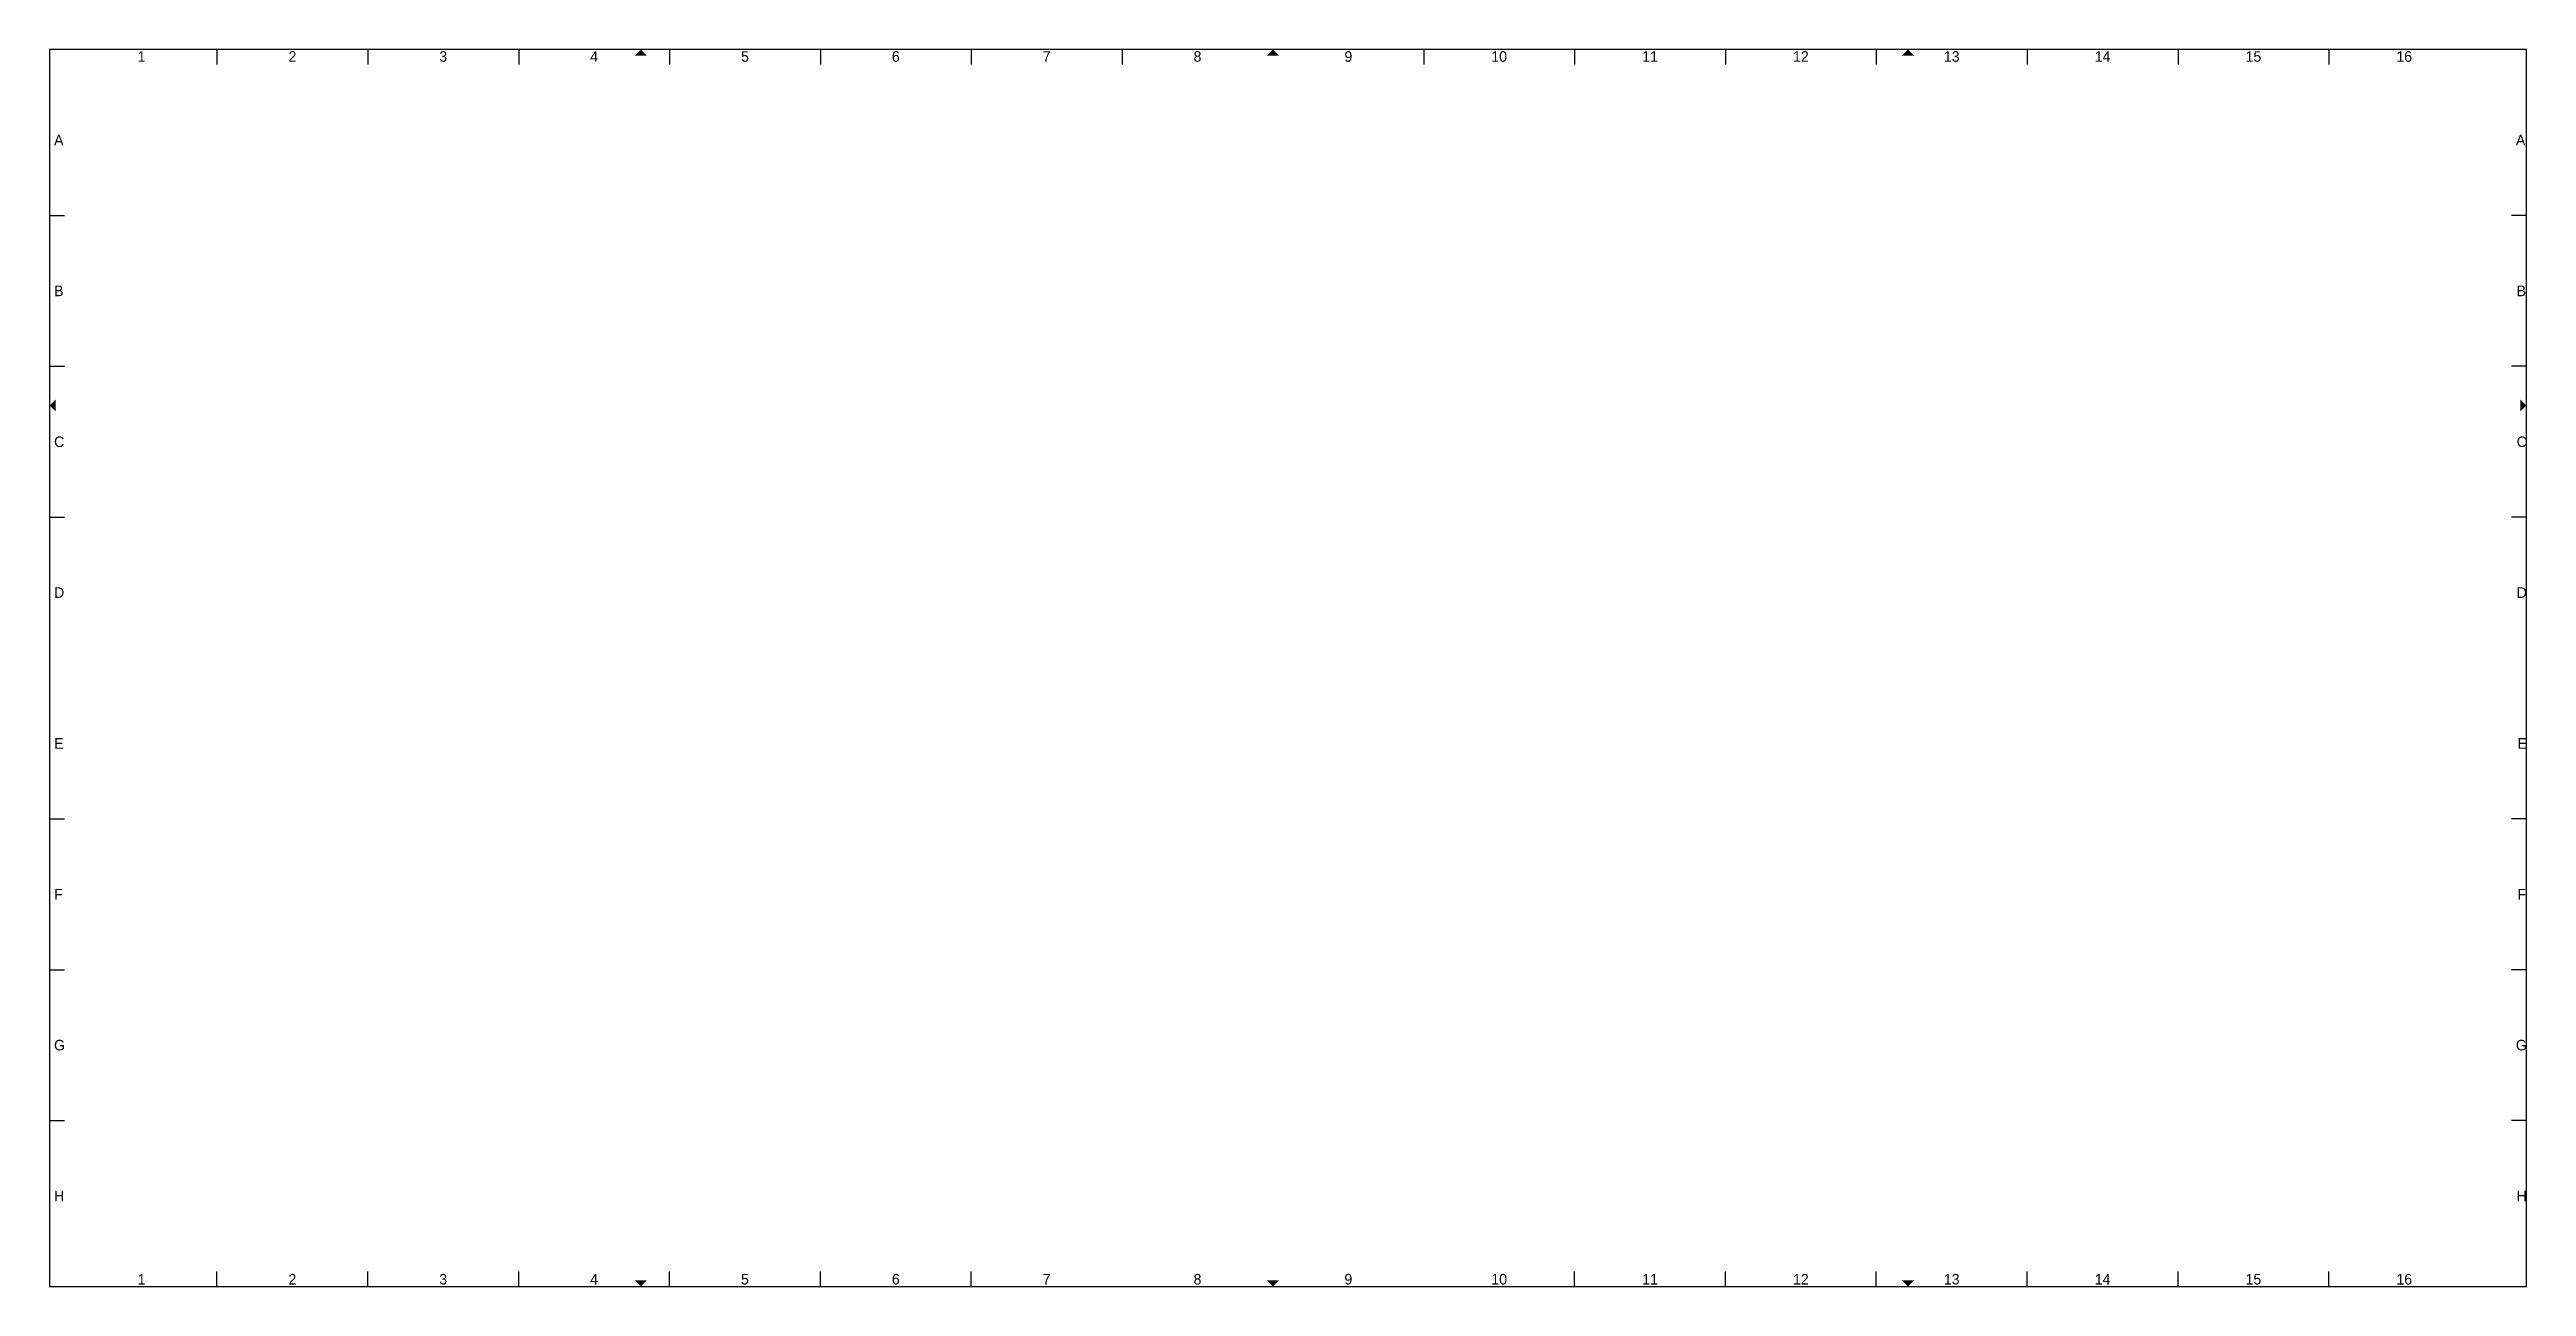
# Model space of a CAD drawing. Extents: x -5 to 816, y -5 to 405.
import ezdxf
from ezdxf.enums import TextEntityAlignment as Align

# ---------------------------------------------------------------- set-up
doc = ezdxf.new("R2010")
doc.units = 0
doc.layers.add('to-xx-rooster', color=7, linetype='CONTINUOUS', lineweight=25)
doc.layers.add('to-xx-vouwmerk', color=7, linetype='CONTINUOUS', lineweight=18)
doc.styles.add('RTW_ISO', font='iso-rtw.shx')

msp = doc.modelspace()

# ---------------------------------------------------------------- hatches: boundary and pattern name
at = {"layer": 'to-xx-vouwmerk'}
for points in [[(193, 403), (191, 405), (189, 403)], [(402.5, 403), (400.5, 405), (398.5, 403)], [(613, 403), (611, 405), (609, 403)], [(-3, 289), (-5, 287), (-3, 285)], [(814, 285), (816, 287), (814, 289)], [(189, -3), (191, -5), (193, -3)], [(398.5, -3), (400.5, -5), (402.5, -3)], [(609, -3), (611, -5), (613, -3)]]:
    msp.add_hatch(color=256, dxfattribs=at).paths.add_polyline_path(points)

# ---------------------------------------------------------------- linework, layer by layer
at = {"layer": 'to-xx-rooster'}
for p, q in [((-5, 405), (-5, -5)), ((816, 405), (-5, 405)), ((50.5, 405), (50.5, 400)), ((100.5, 405), (100.5, 400)), ((150.5, 405), (150.5, 400)), ((200.5, 405), (200.5, 400)), ((250.5, 405), (250.5, 400)), ((300.5, 405), (300.5, 400)), ((350.5, 405), (350.5, 400)), ((450.5, 405), (450.5, 400)), ((500.5, 405), (500.5, 400)), ((550.5, 405), (550.5, 400)), ((600.5, 405), (600.5, 400)), ((650.5, 405), (650.5, 400)), ((700.5, 405), (700.5, 400)), ((750.5, 405), (750.5, 400)), ((816, -5), (816, 405)), ((-5, 350), (0, 350)), ((816, 350), (811, 350)), ((-5, 300), (0, 300)), ((816, 300), (811, 300)), ((-5, 250), (0, 250)), ((816, 250), (811, 250)), ((-5, 150), (0, 150)), ((816, 150), (811, 150)), ((-5, 100), (0, 100)), ((816, 100), (811, 100)), ((-5, 50), (0, 50)), ((816, 50), (811, 50)), ((50.5, -5), (50.5, 0)), ((100.5, -5), (100.5, 0)), ((150.5, -5), (150.5, 0)), ((200.5, -5), (200.5, 0)), ((250.5, -5), (250.5, 0)), ((300.5, -5), (300.5, 0)), ((500.5, -5), (500.5, 0)), ((550.5, -5), (550.5, 0)), ((600.5, -5), (600.5, 0)), ((650.5, -5), (650.5, 0)), ((700.5, -5), (700.5, 0)), ((750.5, -5), (750.5, 0)), ((-5, -5), (816, -5))]:
    msp.add_line(p, q, dxfattribs=at)

# ---------------------------------------------------------------- texts
at = {"layer": 'to-xx-rooster', "style": 'RTW_ISO'}
for s, p in [('1', (25.5, 399.9)), ('2', (75.5, 399.9)), ('3', (125.5, 399.9)), ('4', (175.5, 399.9)), ('5', (225.5, 399.9)), ('6', (275.5, 399.9)), ('7', (325.5, 399.9)), ('8', (375.5, 399.9)), ('9', (425.5, 399.9)), ('10', (475.5, 399.9)), ('11', (525.5, 399.9)), ('12', (575.5, 399.9)), ('13', (625.5, 399.9)), ('14', (675.5, 399.9)), ('15', (725.5, 399.9)), ('16', (775.5, 399.9)), ('1', (25.5, -5.4)), ('2', (75.5, -5.4)), ('3', (125.5, -5.4)), ('4', (175.5, -5.4)), ('5', (225.5, -5.4)), ('6', (275.5, -5.4)), ('7', (325.5, -5.4)), ('8', (375.5, -5.4)), ('9', (425.5, -5.4)), ('10', (475.5, -5.4)), ('11', (525.5, -5.4)), ('12', (575.5, -5.4)), ('13', (625.5, -5.4)), ('14', (675.5, -5.4)), ('15', (725.5, -5.4)), ('16', (775.5, -5.4))]:
    msp.add_text(s, height=3.5, dxfattribs=at).set_placement(p, align=Align.BOTTOM_CENTER)
for s, p in [('A', (-3.5, 375)), ('A', (812.5, 375)), ('B', (-3.5, 325)), ('B', (812.75, 325)), ('C', (-3.5, 275)), ('C', (812.75, 275)), ('D', (-3.5, 225)), ('D', (812.75, 225)), ('E', (-3.5, 175)), ('E', (813, 175)), ('F', (-3.5, 125)), ('F', (813, 125)), ('G', (-3.5, 75)), ('G', (812.5, 75)), ('H', (-3.5, 25)), ('H', (812.75, 25))]:
    msp.add_text(s, height=3.5, dxfattribs=at).set_placement(p, align=Align.MIDDLE_LEFT)

doc.saveas('drawing.dxf')
